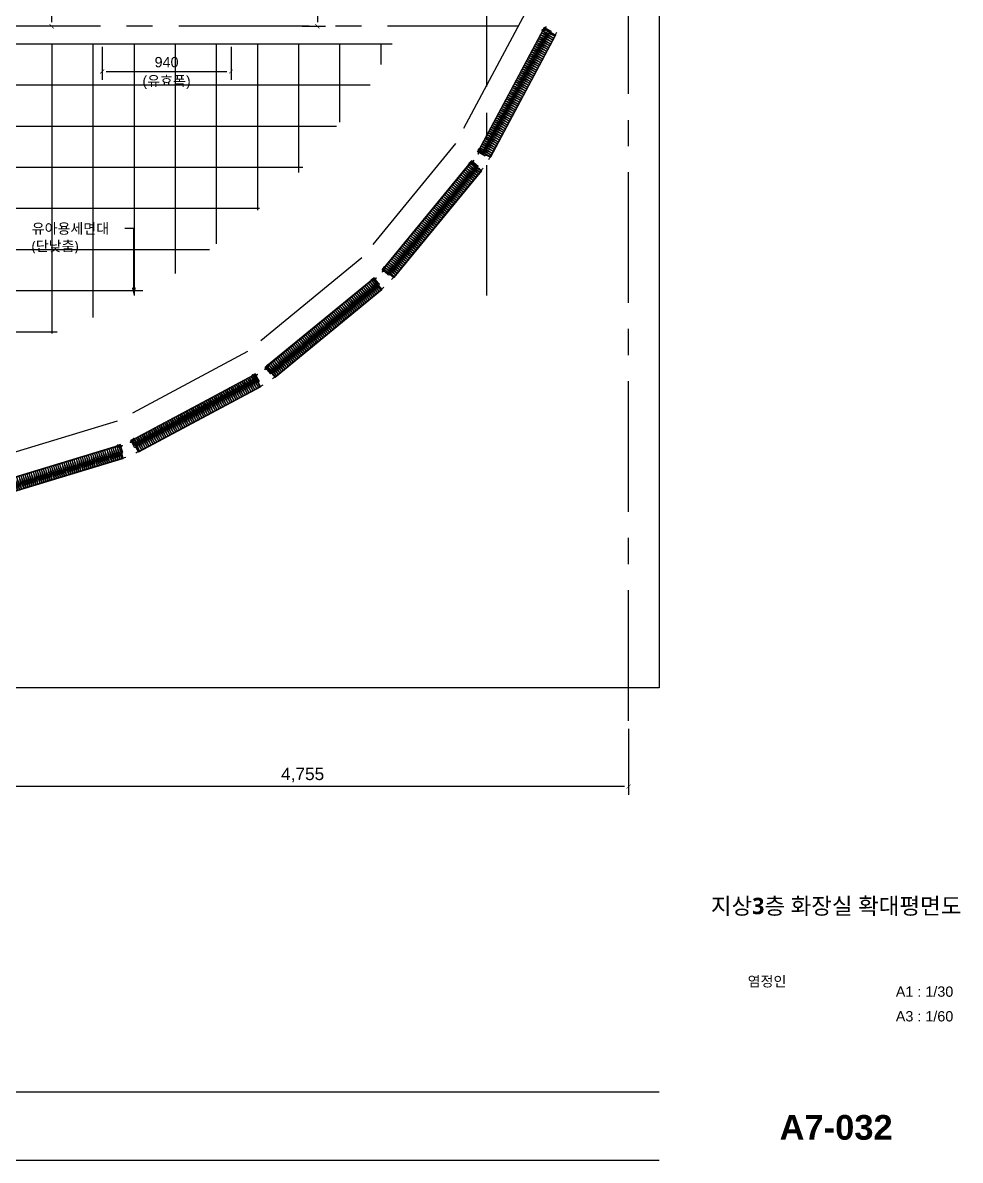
# Model space of a CAD drawing. Header units: millimetres. Extents: x 1155 to 49564, y 630 to 17190.
# Drawn here: x 17362 to 24200, y 630 to 8926 of the extents above; entities that cross this region are included whole.
import ezdxf
from ezdxf.enums import TextEntityAlignment as Align
from ezdxf.xclip import XClip

# ---------------------------------------------------------------- set-up
doc = ezdxf.new("R2010")
doc.units = ezdxf.units.MM
doc.header["$LTSCALE"] = 30
doc.header["$XCLIPFRAME"] = 0
doc.header["$PDMODE"] = 1
doc.linetypes.add('A_XR_CEN$0$CENTER', pattern=[50.8, 31.75, -6.35, 6.35, -6.35])
doc.linetypes.add('CENTER', pattern=[50.8, 31.75, -6.35, 6.35, -6.35])
doc.layers.get('Defpoints').update_dxf_attribs({"color": 140})
doc.layers.add('A-기준선', color=144, linetype='Continuous', plot=False)
for name, color, linetype in [('A_XR_CEN$0$CTR', 1, 'A_XR_CEN$0$CENTER'), ('CTR', 1, 'CENTER'), ('DIM', 7, 'Continuous'), ('DIM-1', 7, 'Continuous'), ('ELE-4', 4, 'Continuous'), ('INS', 8, 'Continuous'), ('RXANNOT', 4, 'Continuous'), ('RXLEADER', 1, 'Continuous'), ('SEC-8', 8, 'Continuous'), ('SEC-SCREW', 9, 'Continuous'), ('SEC-코킹', 250, 'Continuous'), ('SYM-POINT', 6, 'Continuous'), ('TAG-TITLE', 6, 'Continuous'), ('타일', 9, 'Continuous')]:
    doc.layers.add(name, color=color, linetype=linetype)
doc.styles.add('00-GRID$0$ARIAL', font='arial.ttf')
doc.styles.add('ARIAL', font='arial.ttf')
doc.styles.add('ARIAL B', font='arialbd.ttf')
doc.styles.add('맑은고딕', font='malgun.ttf')
doc.styles.add('한글', font='malgun.ttf')
doc.styles.add('한글 B', font='malgunbd.ttf')
doc.dimstyles.new('CJA-30', dxfattribs={"dimscale": 30, "dimtxt": 3, "dimasz": 1, "dimexe": 2, "dimexo": 2, "dimgap": 1, "dimtad": 1, "dimdec": 0, "dimdsep": 46, "dimlunit": 6, "dimtxsty": '00-GRID$0$ARIAL', "dimblk": '00-GRID$0$_ArchTick', "dimcen": 1, "dimclrd": 7, "dimclre": 7, "dimclrt": 3, "dimadec": 0, "dimazin": 0, "dimtfac": 1, "dimtdec": 0, "dimtix": 1, "dimtmove": 2, "dimatfit": 3, "dimldrblk": '00-GRID$0$_ArchTick', "dimfxl": 1, "dimtolj": 1, "dimarcsym": 0})
doc.dimstyles.new('CJA-30(IN)', dxfattribs={"dimscale": 30, "dimtxt": 2.5, "dimasz": 1, "dimexe": 2, "dimexo": 2, "dimgap": 1, "dimtad": 1, "dimdec": 0, "dimdsep": 46, "dimlunit": 6, "dimtxsty": '00-GRID$0$ARIAL', "dimblk": '00-GRID$0$_ArchTick', "dimcen": 1, "dimclrd": 7, "dimclre": 7, "dimclrt": 6, "dimadec": 0, "dimazin": 0, "dimtfac": 1, "dimtdec": 0, "dimtix": 1, "dimtmove": 2, "dimatfit": 3, "dimldrblk": '00-GRID$0$_ArchTick', "dimfxl": 1, "dimtolj": 1, "dimarcsym": 0})

# ---------------------------------------------------------------- blocks, each defined once
blk = doc.blocks.new('A_XR_CEN$0$xr-cen')
at = {"layer": 'A_XR_CEN$0$CTR', "transparency": 33554687}
blk.add_line((71329.9, 838650), (43278.5, 838650), dxfattribs=at)
blk.add_lwpolyline([(71800, 842350), (71800, 840854.9), (71693.9, 839777.1), (71380.9, 838745.4), (70872.7, 837794.6), (70188.7, 836961.3), (69355.4, 836277.3), (68404.6, 835769.1), (67372.9, 835456.2), (66295.1, 835350), (62900, 835350), (62900, 835450)], dxfattribs=at)
blk = doc.blocks.new('A_XR_CEN', base_point=(126150, -534600))
at = {"layer": 'A_XR_CEN$0$CTR', "transparency": 33554687}
blk.add_blockref('A_XR_CEN$0$xr-cen', (126150, -534600), dxfattribs=at)
blk = doc.blocks.new('00-GRID$0$_ArchTick')
at = {"color": 0, "linetype": 'ByBlock', "const_width": 0.15}
blk.add_lwpolyline([(-0.5, -0.5), (0.5, 0.5)], dxfattribs=at)
blk = doc.blocks.new('*D34')
at = {"layer": 'Defpoints', "color": 0}
for p in [(17941.3, 8810.5), (18881.3, 8810.5), (18881.3, 8570.5, 0)]:
    blk.add_point(p, dxfattribs=at)
at = {"layer": 'DIM-1', "color": 7, "lineweight": -2}
for p, q in [((17941.3, 8750.5), (17941.3, 8510.5)), ((18881.3, 8750.5), (18881.3, 8510.5)), ((17971.3, 8570.5), (18851.3, 8570.5))]:
    blk.add_line(p, q, dxfattribs=at)
at = {"layer": 'DIM-1', "color": 7, "lineweight": -2, "xscale": 30, "yscale": 30, "zscale": 30, "rotation": 180}
blk.add_blockref('00-GRID$0$_ArchTick', (17941.3, 8570.5), dxfattribs=at)
at = {"layer": 'DIM-1', "color": 7, "lineweight": -2, "xscale": 30, "yscale": 30, "zscale": 30}
blk.add_blockref('00-GRID$0$_ArchTick', (18881.3, 8570.5), dxfattribs=at)
at = {"layer": 'DIM-1', "color": 6, "char_height": 75, "attachment_point": 5, "style": '00-GRID$0$ARIAL'}
for s, insert in [('\\A1;940', (18411.3, 8638.8)), ('\\A1;({\\fGulim|b0|i0|c129|p50;유효폭})', (18411.3, 8490.9))]:
    blk.add_mtext(s, dxfattribs=dict(at, insert=insert))
blk = doc.blocks.new('A$C272815F0')
at = {"layer": 'RXLEADER'}
blk.add_lwpolyline([(757.3, 60), (757.3, 490), (691.1, 490)], dxfattribs=at)
blk.add_lwpolyline([(757.3, 0, 0, 30, 0), (757.3, 60, 0, 0, 0)], format="xyseb", dxfattribs=at)
at = {"layer": 'RXANNOT', "style": '맑은고딕'}
for s, p in [('유아용세면대', (12.5, 490)), ('(단낮춤)', (12.5, 362.5))]:
    blk.add_text(s, height=75, dxfattribs=at).set_placement(p, align=Align.MIDDLE_LEFT)
blk = doc.blocks.new('*D96')
at = {"layer": 'Defpoints', "color": 0}
for p in [(17026.3, 3835.5), (21781.3, 3835.5), (17026.3, 3355.5, 0)]:
    blk.add_point(p, dxfattribs=at)
at = {"layer": 'DIM', "color": 7, "lineweight": -2}
for p, q in [((17026.3, 3775.5), (17026.3, 3295.5)), ((21781.3, 3775.5), (21781.3, 3295.5)), ((21751.3, 3355.5), (17056.3, 3355.5))]:
    blk.add_line(p, q, dxfattribs=at)
at = {"layer": 'DIM', "color": 7, "lineweight": -2, "xscale": 30, "yscale": 30, "zscale": 30, "rotation": 180}
blk.add_blockref('00-GRID$0$_ArchTick', (17026.3, 3355.5), dxfattribs=at)
at = {"layer": 'DIM', "color": 7, "lineweight": -2, "xscale": 30, "yscale": 30, "zscale": 30}
blk.add_blockref('00-GRID$0$_ArchTick', (21781.3, 3355.5), dxfattribs=at)
at = {"layer": 'DIM', "color": 3, "insert": (19403.8, 3439.4), "char_height": 90, "attachment_point": 5, "style": '00-GRID$0$ARIAL'}
blk.add_mtext('\\A1;4,755', dxfattribs=at)
blk = doc.blocks.new('*D98')
at = {"layer": 'Defpoints', "color": 0}
for p in [(19341.5, 9050.5), (19341.5, 8900.5), (19511.5, 8900.5)]:
    blk.add_point(p, dxfattribs=at)
at = {"layer": 'DIM-1', "color": 7, "lineweight": -2}
for p, q in [((19401.5, 9050.5), (19571.5, 9050.5)), ((19511.5, 9020.5), (19511.5, 8930.5)), ((19401.5, 8900.5), (19571.5, 8900.5))]:
    blk.add_line(p, q, dxfattribs=at)
at = {"layer": 'DIM-1', "color": 7, "lineweight": -2, "xscale": 30, "yscale": 30, "zscale": 30}
for p, rotation in [((19511.5, 9050.5), 90), ((19511.5, 8900.5), 270)]:
    blk.add_blockref('00-GRID$0$_ArchTick', p, dxfattribs=dict(at, rotation=rotation))
at = {"layer": 'DIM-1', "color": 6, "insert": (19443.2, 9139.1), "char_height": 75, "attachment_point": 5, "rotation": 90, "style": '00-GRID$0$ARIAL'}
blk.add_mtext('\\A1;150', dxfattribs=at)
blk = doc.blocks.new('A$C6DCA6E04-1')
at = {"layer": '타일'}
for p, q in [((300, -2531.1), (300, 0)), ((600, -2392.9), (600, 0)), ((900, -2940), (900, 0)), ((1200, -2940), (1200, 0)), ((1500, -2348.8), (1500, 0)), ((1800, -2940), (1800, 0)), ((2100, -2940), (2100, 0)), ((2400, -2331.5), (2400, 0)), ((2700, -2940), (2700, 0)), ((3000, -2940), (3000, 0)), ((3300, -2333.3), (3300, 0)), ((3600, -2940), (3600, 0)), ((3900, -2940), (3900, 0)), ((4500, -2202.1), (4500, 0)), ((4800, -2111.1), (4800, 0)), ((5100, -1993.8), (5100, 0)), ((5400, -1833.4), (5400, 0)), ((5700, -1673.1), (5700, 0)), ((6000, -1457.4), (6000, 0)), ((6300, -1211.2), (6300, 0)), ((6600, -935.5), (6600, 0)), ((6900, -569.9), (6900, 0)), ((7200, -149.6), (7200, 0)), ((0, -2940), (0, 0)), ((7280, 0), (0, 0)), ((2730, -300, 0), (0, -300, 0)), ((4170, -300), (2700, -300, 0)), ((7119.6, -300, 0), (4330, -300)), ((4200, -1600), (4200, -460)), ((3630, -600, 0), (0, -600, 0)), ((6875.3, -600, 0), (3630, -600, 0)), ((3630, -900, 0), (0, -900, 0)), ((6629.1, -900, 0), (3630, -900, 0)), ((3630, -1200, 0), (0, -1200, 0)), ((6313.6, -1200, 0), (3630, -1200, 0)), ((3600, -2249.4), (3600, -1390)), ((2730, -1500, 0), (0, -1500, 0)), ((5948.1, -1500, 0), (2700, -1500, 0)), ((2708.9, -1500, 0), (2700, -1500, 0)), ((2730, -1800, 0), (0, -1800, 0)), ((4170, -1800), (2700, -1800, 0)), ((5462.5, -1800, 0), (4330, -1800)), ((2730, -2100, 0), (0, -2100, 0)), ((4170, -2100), (2700, -2100, 0)), ((4836.6, -2100, 0), (4330, -2100)), ((354.2, -2400, 0), (0, -2400, 0)), ((1304.2, -2400, 0), (605.8, -2400, 0)), ((2224.2, -2400, 0), (1555.8, -2400, 0)), ((3174.2, -2400, 0), (2475.8, -2400, 0)), ((4170, -2400, 0), (3425.8, -2400, 0)), ((290.1, -2700, 0), (0, -2700, 0)), ((1240.1, -2700, 0), (669.9, -2700, 0)), ((2160.1, -2700, 0), (1619.9, -2700, 0)), ((3110.1, -2700, 0), (2539.9, -2700, 0)), ((4170, -2700, 0), (3489.9, -2700, 0))]:
    blk.add_line(p, q, dxfattribs=at)
blk = doc.blocks.new('*D107')
at = {"layer": 'Defpoints', "color": 0}
for p in [(17573.3, 10675.5, 0), (17743.3, 10675.5), (17743.3, 8900.5)]:
    blk.add_point(p, dxfattribs=at)
at = {"layer": 'DIM-1', "color": 7, "lineweight": -2}
for p, q in [((17683.3, 10675.5), (17513.3, 10675.5)), ((17573.3, 8930.5), (17573.3, 10645.5)), ((17683.3, 8900.5), (17513.3, 8900.5))]:
    blk.add_line(p, q, dxfattribs=at)
at = {"layer": 'DIM-1', "color": 7, "lineweight": -2, "xscale": 30, "yscale": 30, "zscale": 30}
for p, rotation in [((17573.3, 10675.5), 90), ((17573.3, 8900.5), 270)]:
    blk.add_blockref('00-GRID$0$_ArchTick', p, dxfattribs=dict(at, rotation=rotation))
at = {"layer": 'DIM-1', "color": 6, "insert": (17498.3, 9788), "char_height": 75, "attachment_point": 5, "rotation": 90, "style": '00-GRID$0$ARIAL'}
blk.add_mtext('\\A1;1,775', dxfattribs=at)
blk = doc.blocks.new('SCREW')
at = {"layer": 'SEC-SCREW'}
for p, q in [((-3.5, 1), (-3.5, 0)), ((-3.5, 0), (3.5, 0)), ((-1.5, -0.5), (-1.5, 0)), ((1.5, 0), (1.5, -1.1)), ((3.5, 0), (3.5, 1)), ((0.1, -0.4), (-2, -0.7)), ((-2, -0.7), (-1.5, -0.5)), ((-2, -0.8), (-1.5, -1)), ((2, -1.3), (-2, -2)), ((-2, -1.9), (-1.5, -1.7)), ((-2, -2), (-1.5, -2.2)), ((2, -2.6), (-2, -3.2)), ((-2, -3.2), (-1.5, -3)), ((-2, -3.3), (-1.5, -3.5)), ((2, -3.8), (-2, -4.4)), ((-2, -4.4), (-1.5, -4.2)), ((-2, -4.5), (-1.5, -4.7)), ((2, -5), (-2, -5.7)), ((-2, -5.6), (-1.5, -5.4)), ((-2, -5.7), (-1.5, -5.9)), ((2, -6.3), (-2, -6.9)), ((-2, -6.9), (-1.5, -6.7)), ((-2, -7), (-1.5, -7.2)), ((2, -7.5), (-2, -8.1)), ((-2, -8.1), (-1.5, -7.9)), ((-2, -8.2), (-1.5, -8.4)), ((2, -8.7), (-2, -9.4)), ((-2, -9.3), (-1.5, -9.1)), ((-2, -9.4), (-1.5, -9.6)), ((2, -10), (-2, -10.6)), ((-2, -10.6), (-1.5, -10.4)), ((-2, -10.7), (-1.5, -10.9)), ((0.1, -0.5), (-1.9, -0.8)), ((2, -1.4), (-1.9, -2.1)), ((2, -2.7), (-1.9, -3.3)), ((2, -3.9), (-1.9, -4.5)), ((2, -5.1), (-1.9, -5.8)), ((2, -6.4), (-1.9, -7)), ((2, -7.6), (-1.9, -8.2)), ((2, -8.8), (-1.9, -9.5)), ((2, -10.1), (-1.9, -10.7)), ((0.1, -0.4), (-1.5, -0.5)), ((0.1, -0.5), (-1.5, -1)), ((-1.5, -1), (-1.5, -1.7)), ((1.5, -1.1), (-1.5, -1.7)), ((1.5, -1.6), (-1.5, -2.2)), ((-1.5, -2.2), (-1.5, -3)), ((1.5, -2.4), (-1.5, -3)), ((1.5, -2.9), (-1.5, -3.5)), ((-1.5, -3.5), (-1.5, -4.2)), ((1.5, -3.6), (-1.5, -4.2)), ((1.5, -4.1), (-1.5, -4.7)), ((-1.5, -4.7), (-1.5, -5.4)), ((1.5, -4.8), (-1.5, -5.4)), ((1.5, -5.3), (-1.5, -5.9)), ((-1.5, -5.9), (-1.5, -6.7)), ((1.5, -6.1), (-1.5, -6.7)), ((1.5, -6.6), (-1.5, -7.2)), ((-1.5, -7.2), (-1.5, -7.9)), ((1.5, -7.3), (-1.5, -7.9)), ((1.5, -7.8), (-1.5, -8.4)), ((-1.5, -8.4), (-1.5, -9.1)), ((1.5, -8.5), (-1.5, -9.1)), ((1.5, -9), (-1.5, -9.6)), ((-1.5, -9.6), (-1.5, -10.4)), ((1.5, -9.8), (-1.5, -10.4)), ((1.5, -10.3), (-1.5, -10.9)), ((-1.5, -10.8), (-1.5, -12.5)), ((1.5, -11), (-1.5, -11.6)), ((2, -11.2), (-1.5, -11.8)), ((-1.5, -11.8), (0, -11.8)), ((-1.5, -12.5), (-0.4, -14.8)), ((2, -11.3), (-1.3, -11.8)), ((1.5, -11.5), (0, -11.8)), ((1.5, -12.5), (0.4, -14.8)), ((2, -1.3), (1.5, -1.1)), ((2, -1.4), (1.5, -1.6)), ((1.5, -1.6), (1.5, -2.4)), ((2, -2.6), (1.5, -2.4)), ((2, -2.7), (1.5, -2.9)), ((1.5, -2.9), (1.5, -3.6)), ((2, -3.8), (1.5, -3.6)), ((2, -3.9), (1.5, -4.1)), ((1.5, -4.1), (1.5, -4.8)), ((2, -5), (1.5, -4.8)), ((2, -5.1), (1.5, -5.3)), ((1.5, -5.3), (1.5, -6.1)), ((2, -6.3), (1.5, -6.1)), ((2, -6.4), (1.5, -6.6)), ((1.5, -6.6), (1.5, -7.3)), ((2, -7.5), (1.5, -7.3)), ((2, -7.6), (1.5, -7.8)), ((1.5, -7.8), (1.5, -8.5)), ((2, -8.7), (1.5, -8.5)), ((2, -8.8), (1.5, -9)), ((1.5, -9), (1.5, -9.8)), ((2, -10), (1.5, -9.8)), ((2, -10.1), (1.5, -10.3)), ((1.5, -10.3), (1.5, -11)), ((2, -11.2), (1.5, -11)), ((2, -11.3), (1.5, -11.5)), ((1.5, -11.5), (1.5, -12.5))]:
    blk.add_line(p, q, dxfattribs=at)
blk.add_lwpolyline([(-2.6, 2.2), (-2.3, 2), (-2.1, 2), (-1.8, 1.9), (-1.5, 2), (-1.3, 2), (-1, 2.1), (-0.8, 2.1), (-0.7, 2.1), (-0.6, 2.1), (-0.5, 2), (-0.5, 1.8), (-0.5, 1.6), (-0.5, 1.4), (-0.5, 1.2), (-0.5, 1), (-0.5, 0.8), (-0.4, 0.7), (-0.3, 0.6), (-0.1, 0.6), (0, 0.5), (0.1, 0.6), (0.3, 0.6), (0.4, 0.7), (0.5, 0.8), (0.5, 1), (0.5, 1.2), (0.5, 1.4), (0.5, 1.6), (0.5, 1.8), (0.5, 2), (0.6, 2.1), (0.7, 2.1), (0.8, 2.1), (1, 2.1), (1.3, 2), (1.5, 2), (1.8, 1.9), (2.1, 2), (2.3, 2), (2.6, 2.2)], dxfattribs=at)
for centre, radius, start, end in [((-2.2, 1), 1.3, 105.83273, 180), ((0, -6.8), 9.36, 74.16727, 105.83273), ((2.2, 1), 1.3, 0, 74.16727), ((-1.9, -0.8), 0.0925, 139.86612, 209.92465), ((-1.9, -2), 0.0925, 139.86612, 209.92465), ((-1.9, -3.2), 0.0925, 139.86612, 209.92465), ((-1.9, -4.5), 0.0925, 139.86612, 209.92465), ((-1.9, -5.7), 0.0925, 139.86612, 209.92465), ((-1.9, -6.9), 0.0925, 139.86612, 209.92465), ((-1.9, -8.2), 0.0925, 139.86612, 209.92465), ((-1.9, -9.4), 0.0925, 139.86612, 209.92465), ((-1.9, -10.6), 0.0925, 139.86612, 209.92465), ((0, -14.5), 0.46, 215.16271, 324.83729), ((0, -0.5), 0.0602, 310.72712, 69.31493), ((1.9, -1.4), 0.0925, 319.86612, 29.92465), ((1.9, -2.6), 0.0925, 319.86612, 29.92465), ((1.9, -3.8), 0.0925, 319.86612, 29.92465), ((1.9, -5.1), 0.0925, 319.86612, 29.92465), ((1.9, -6.3), 0.0925, 319.86612, 29.92465), ((1.9, -7.5), 0.0925, 319.86612, 29.92465), ((1.9, -8.8), 0.0925, 319.86612, 29.92465), ((1.9, -10), 0.0925, 319.86612, 29.92465), ((1.9, -11.2), 0.0925, 319.86612, 29.92465)]:
    blk.add_arc(centre, radius, start, end, dxfattribs=at)
blk = doc.blocks.new('A$C073C78AB-2')
at = {"layer": 'INS'}
h = blk.add_hatch(dxfattribs=at)
h.set_pattern_fill('LINE', color=256, scale=0.5, angle=28.125)
h.set_pattern_definition([(28.125, (254341.3257, 306758.3707), (-0.74834232, 1.400050007), [])])
h.paths.add_polyline_path([(-994.3, 232.1), (-993.4, 235), (-992.2, 234.6), (-1003.1, 198.9), (-999.4, 197.8), (-998.1, 202.1), (-999.6, 202.6), (-1000.4, 199.7), (-1001.2, 199.9), (-990.4, 235.6), (-994.4, 236.9), (-995.7, 232.5)])
h = blk.add_hatch(dxfattribs=at)
h.set_pattern_fill('LINE', color=256, scale=0.5, angle=28.125)
h.set_pattern_definition([(28.125, (254321.0597, 306764.5183), (-0.74834232, 1.400050007), [])])
h.paths.add_polyline_path([(-28.9, -60.7), (-28, -57.9), (-29.2, -57.5), (-40, -93.2), (-43.6, -92.1), (-42.3, -87.8), (-40.9, -88.2), (-41.7, -91.1), (-41, -91.3), (-30.2, -55.6), (-26.1, -56.9), (-27.4, -61.2)])
for p, q in [((-990.7, 278.4), (-990, 236.7)), ((-1000.7, 216.1), (-998.9, 221.9)), ((-999.5, 214.7), (-1000.7, 216.1)), ((-998.9, 221.9), (-997.2, 222.4)), ((-998.9, 216.7), (-995.6, 215.6)), ((-997.8, 220.5), (-994.4, 219.5)), ((-33.6, -76.2), (-36.9, -75.2)), ((-32.4, -72.4), (-35.7, -71.3)), ((-34.1, -78.1), (-32.4, -77.6)), ((-32.4, -77.6), (-30.7, -71.8)), ((-30.7, -71.8), (-31.8, -70.4)), ((-18.3, -16.6), (-17.7, -58.3))]:
    blk.add_line(p, q, dxfattribs=at)
for points in [[(-1002.2, 240.4), (-990.7, 278.4), (-978.5, 274.7), (-990, 236.7)], [(-994.3, 232.1), (-993.4, 235), (-992.2, 234.6), (-1003.1, 198.9), (-999.4, 197.8), (-998.1, 202.1), (-999.6, 202.6), (-1000.4, 199.7), (-1001.2, 199.9), (-990.4, 235.6), (-994.4, 236.9), (-995.7, 232.5)], [(-28.9, -60.7), (-28, -57.9), (-29.2, -57.5), (-40, -93.2), (-43.6, -92.1), (-42.3, -87.8), (-40.9, -88.2), (-41.7, -91.1), (-41, -91.3), (-30.2, -55.6), (-26.1, -56.9), (-27.4, -61.2)], [(-29.8, -54.6), (-18.3, -16.6), (-6.2, -20.3), (-17.7, -58.3)]]:
    blk.add_lwpolyline(points, close=True, dxfattribs=at)
for points in [[(-13, 1), (-41, -91.3), (-41.7, -91.1), (-13.7, 1.2), (-972.4, 292.1), (-1000.4, 199.7), (-1001.2, 199.9), (-973.2, 292.3, -0.414214), (-972.2, 292.8), (-13.5, 2, -0.414214)], [(-40.3, -94.4), (-1003.4, 197.8, -0.414214), (-1004.2, 199.3), (-993.4, 235), (-992.2, 234.6), (-1003.1, 198.9), (-40, -93.2), (-29.2, -57.5), (-28, -57.9), (-38.8, -93.6, -0.414214)]]:
    blk.add_lwpolyline(points, format="xyb", close=True, dxfattribs=at)
at = {"layer": 'INS', "ltscale": 0.5}
for points in [[(-951.9, 285.8, 0.414214), (-961.7, 280.6), (-978.1, 199.5, -1), (-993.1, 204.1), (-961.7, 280.6, 0.414214), (-966.9, 290.4)], [(-937, 281.3, 0.414214), (-946.7, 276.1), (-963.2, 195, -1), (-978.1, 199.5), (-946.7, 276.1, 0.414214), (-951.9, 285.8)], [(-969.2, 291.1, 0.113239), (-972.6, 291.3, 0.113239)], [(-922.1, 276.8, 0.414214), (-931.8, 271.6), (-948.3, 190.5, -1), (-963.2, 195), (-931.8, 271.6, 0.414214), (-937, 281.3)], [(-907.2, 272.3, 0.414214), (-916.9, 267.1), (-933.3, 185.9, -1), (-948.3, 190.5), (-916.9, 267.1, 0.414214), (-922.1, 276.8)], [(-892.2, 267.7, 0.414214), (-902, 262.5), (-918.4, 181.4, -1), (-933.3, 185.9), (-902, 262.5, 0.414214), (-907.2, 272.3)], [(-877.3, 263.2, 0.414214), (-887, 258), (-903.5, 176.9, -1), (-918.4, 181.4), (-887, 258, 0.414214), (-892.2, 267.7)], [(-862.4, 258.7, 0.414214), (-872.1, 253.5), (-888.6, 172.4, -1), (-903.5, 176.9), (-872.1, 253.5, 0.414214), (-877.3, 263.2)], [(-847.4, 254.1, 0.414214), (-857.2, 248.9), (-873.6, 167.8, -1), (-888.6, 172.4), (-857.2, 248.9, 0.414214), (-862.4, 258.7)], [(-832.5, 249.6, 0.414214), (-842.2, 244.4), (-858.7, 163.3, -1), (-873.6, 167.8), (-842.2, 244.4, 0.414214), (-847.4, 254.1)], [(-817.6, 245.1, 0.414214), (-827.3, 239.9), (-843.8, 158.8, -1), (-858.7, 163.3), (-827.3, 239.9, 0.414214), (-832.5, 249.6)], [(-802.7, 240.6, 0.414214), (-812.4, 235.4), (-828.8, 154.2, -1), (-843.8, 158.8), (-812.4, 235.4, 0.414214), (-817.6, 245.1)], [(-787.7, 236, 0.414214), (-797.5, 230.8), (-813.9, 149.7, -1), (-828.8, 154.2), (-797.5, 230.8, 0.414214), (-802.7, 240.6)], [(-772.8, 231.5, 0.414214), (-782.5, 226.3), (-799, 145.2, -1), (-813.9, 149.7), (-782.5, 226.3, 0.414214), (-787.7, 236)], [(-757.9, 227, 0.414214), (-767.6, 221.8), (-784.1, 140.7, -1), (-799, 145.2), (-767.6, 221.8, 0.414214), (-772.8, 231.5)], [(-742.9, 222.4, 0.414214), (-752.7, 217.2), (-769.1, 136.1, -1), (-784.1, 140.7), (-752.7, 217.2, 0.414214), (-757.9, 227)], [(-728, 217.9, 0.414214), (-737.7, 212.7), (-754.2, 131.6, -1), (-769.1, 136.1), (-737.7, 212.7, 0.414214), (-742.9, 222.4)], [(-713.1, 213.4, 0.414214), (-722.8, 208.2), (-739.3, 127.1, -1), (-754.2, 131.6), (-722.8, 208.2, 0.414214), (-728, 217.9)], [(-698.2, 208.9, 0.414214), (-707.9, 203.7), (-724.3, 122.5, -1), (-739.3, 127.1), (-707.9, 203.7, 0.414214), (-713.1, 213.4)], [(-683.2, 204.3, 0.414214), (-693, 199.1), (-709.4, 118, -1), (-724.3, 122.5), (-693, 199.1, 0.414214), (-698.2, 208.9)], [(-668.3, 199.8, 0.414214), (-678, 194.6), (-694.5, 113.5, -1), (-709.4, 118), (-678, 194.6, 0.414214), (-683.2, 204.3)], [(-653.4, 195.3, 0.414214), (-663.1, 190.1), (-679.6, 109, -1), (-694.5, 113.5), (-663.1, 190.1, 0.414214), (-668.3, 199.8)], [(-638.4, 190.7, 0.414214), (-648.2, 185.5), (-664.6, 104.4, -1), (-679.6, 109), (-648.2, 185.5, 0.414214), (-653.4, 195.3)], [(-623.5, 186.2, 0.414214), (-633.2, 181), (-649.7, 99.9, -1), (-664.6, 104.4), (-633.2, 181, 0.414214), (-638.4, 190.7)], [(-608.6, 181.7, 0.414214), (-618.3, 176.5), (-634.8, 95.4, -1), (-649.7, 99.9), (-618.3, 176.5, 0.414214), (-623.5, 186.2)], [(-593.7, 177.2, 0.414214), (-603.4, 172), (-619.8, 90.8, -1), (-634.8, 95.4), (-603.4, 172, 0.414214), (-608.6, 181.7)], [(-578.7, 172.6, 0.414214), (-588.5, 167.4), (-604.9, 86.3, -1), (-619.8, 90.8), (-588.5, 167.4, 0.414214), (-593.7, 177.2)], [(-563.8, 168.1, 0.414214), (-573.5, 162.9), (-590, 81.8, -1), (-604.9, 86.3), (-573.5, 162.9, 0.414214), (-578.7, 172.6)], [(-548.9, 163.6, 0.414214), (-558.6, 158.4), (-575.1, 77.3, -1), (-590, 81.8), (-558.6, 158.4, 0.414214), (-563.8, 168.1)], [(-533.9, 159, 0.414214), (-543.7, 153.8), (-560.1, 72.7, -1), (-575.1, 77.3), (-543.7, 153.8, 0.414214), (-548.9, 163.6)], [(-519, 154.5, 0.414214), (-528.7, 149.3), (-545.2, 68.2, -1), (-560.1, 72.7), (-528.7, 149.3, 0.414214), (-533.9, 159)], [(-504.1, 150, 0.414214), (-513.8, 144.8), (-530.3, 63.7, -1), (-545.2, 68.2), (-513.8, 144.8, 0.414214), (-519, 154.5)], [(-489.2, 145.5, 0.414214), (-498.9, 140.3), (-515.3, 59.1, -1), (-530.3, 63.7), (-498.9, 140.3, 0.414214), (-504.1, 150)], [(-474.2, 140.9, 0.414214), (-484, 135.7), (-500.4, 54.6, -1), (-515.3, 59.1), (-484, 135.7, 0.414214), (-489.2, 145.5)], [(-459.3, 136.4, 0.414214), (-469, 131.2), (-485.5, 50.1, -1), (-500.4, 54.6), (-469, 131.2, 0.414214), (-474.2, 140.9)], [(-444.4, 131.9, 0.414214), (-454.1, 126.7), (-470.6, 45.6, -1), (-485.5, 50.1), (-454.1, 126.7, 0.414214), (-459.3, 136.4)], [(-429.5, 127.3, 0.414214), (-439.2, 122.1), (-455.6, 41, -1), (-470.6, 45.6), (-439.2, 122.1, 0.414214), (-444.4, 131.9)], [(-414.5, 122.8, 0.414214), (-424.3, 117.6), (-440.7, 36.5, -1), (-455.6, 41), (-424.3, 117.6, 0.414214), (-429.5, 127.3)], [(-399.6, 118.3, 0.414214), (-409.3, 113.1), (-425.8, 32, -1), (-440.7, 36.5), (-409.3, 113.1, 0.414214), (-414.5, 122.8)], [(-384.7, 113.8, 0.414214), (-394.4, 108.6), (-410.9, 27.4, -1), (-425.8, 32), (-394.4, 108.6, 0.414214), (-399.6, 118.3)], [(-369.7, 109.2, 0.414214), (-379.5, 104), (-395.9, 22.9, -1), (-410.9, 27.4), (-379.5, 104, 0.414214), (-384.7, 113.8)], [(-354.8, 104.7, 0.414214), (-364.5, 99.5), (-381, 18.4, -1), (-395.9, 22.9), (-364.5, 99.5, 0.414214), (-369.7, 109.2)], [(-339.9, 100.2, 0.414214), (-349.6, 95), (-366.1, 13.9, -1), (-381, 18.4), (-349.6, 95, 0.414214), (-354.8, 104.7)], [(-325, 95.6, 0.414214), (-334.7, 90.4), (-351.1, 9.3, -1), (-366.1, 13.9), (-334.7, 90.4, 0.414214), (-339.9, 100.2)], [(-310, 91.1, 0.414214), (-319.8, 85.9), (-336.2, 4.8, -1), (-351.1, 9.3), (-319.8, 85.9, 0.414214), (-325, 95.6)], [(-295.1, 86.6, 0.414214), (-304.8, 81.4), (-321.3, 0.3, -1), (-336.2, 4.8), (-304.8, 81.4, 0.414214), (-310, 91.1)], [(-280.2, 82.1, 0.414214), (-289.9, 76.9), (-306.4, -4.3, -1), (-321.3, 0.3), (-289.9, 76.9, 0.414214), (-295.1, 86.6)], [(-265.2, 77.5, 0.414214), (-275, 72.3), (-291.4, -8.8, -1), (-306.4, -4.3), (-275, 72.3, 0.414214), (-280.2, 82.1)], [(-250.3, 73, 0.414214), (-260, 67.8), (-276.5, -13.3, -1), (-291.4, -8.8), (-260, 67.8, 0.414214), (-265.2, 77.5)], [(-235.4, 68.5, 0.414214), (-245.1, 63.3), (-261.6, -17.8, -1), (-276.5, -13.3), (-245.1, 63.3, 0.414214), (-250.3, 73)], [(-220.5, 63.9, 0.414214), (-230.2, 58.7), (-246.6, -22.4, -1), (-261.6, -17.8), (-230.2, 58.7, 0.414214), (-235.4, 68.5)], [(-205.5, 59.4, 0.414214), (-215.3, 54.2), (-231.7, -26.9, -1), (-246.6, -22.4), (-215.3, 54.2, 0.414214), (-220.5, 63.9)], [(-190.6, 54.9, 0.414214), (-200.3, 49.7), (-216.8, -31.4, -1), (-231.7, -26.9), (-200.3, 49.7, 0.414214), (-205.5, 59.4)], [(-175.7, 50.4, 0.414214), (-185.4, 45.2), (-201.9, -36, -1), (-216.8, -31.4), (-185.4, 45.2, 0.414214), (-190.6, 54.9)], [(-160.7, 45.8, 0.414214), (-170.5, 40.6), (-186.9, -40.5, -1), (-201.9, -36), (-170.5, 40.6, 0.414214), (-175.7, 50.4)], [(-145.8, 41.3, 0.414214), (-155.5, 36.1), (-172, -45, -1), (-186.9, -40.5), (-155.5, 36.1, 0.414214), (-160.7, 45.8)], [(-130.9, 36.8, 0.414214), (-140.6, 31.6), (-157.1, -49.5, -1), (-172, -45), (-140.6, 31.6, 0.414214), (-145.8, 41.3)], [(-116, 32.2, 0.414214), (-125.7, 27), (-142.1, -54.1, -1), (-157.1, -49.5), (-125.7, 27, 0.414214), (-130.9, 36.8)], [(-101, 27.7, 0.414214), (-110.8, 22.5), (-127.2, -58.6, -1), (-142.1, -54.1), (-110.8, 22.5, 0.414214), (-116, 32.2)], [(-86.1, 23.2, 0.414214), (-95.8, 18), (-112.3, -63.1, -1), (-127.2, -58.6), (-95.8, 18, 0.414214), (-101, 27.7)], [(-71.2, 18.7, 0.414214), (-80.9, 13.5), (-97.4, -67.7, -1), (-112.3, -63.1), (-80.9, 13.5, 0.414214), (-86.1, 23.2)], [(-56.2, 14.1, 0.414214), (-66, 8.9), (-82.4, -72.2, -1), (-97.4, -67.7), (-66, 8.9, 0.414214), (-71.2, 18.7)], [(-41.3, 9.6, 0.414214), (-51, 4.4), (-67.5, -76.7, -1), (-82.4, -72.2), (-51, 4.4, 0.414214), (-56.2, 14.1)], [(-26.4, 5.1, 0.414214), (-36.1, -0.1), (-52.6, -81.2, -1), (-67.5, -76.7), (-36.1, -0.1, 0.414214), (-41.3, 9.6)], [(-11.5, 0.6, 0.414214), (-21.2, -4.6), (-37.6, -85.8, -1), (-52.6, -81.2), (-21.2, -4.6, 0.414214), (-26.4, 5.1)], [(-14, 0.5, 0.113239), (-17, 2.2)]]:
    blk.add_lwpolyline(points, format="xyb", dxfattribs=at)
at = {"layer": 'INS'}
for centre, radius, start, end in [((-995.9, 216.3), 1.58, 271.6451, 54.6049), ((-995.1, 219.1), 1.58, 271.6451, 54.6049), ((-996.4, 218), 2.91, 312.1369, 14.1131), ((-35, -73.7), 2.91, 132.1369, 194.1131), ((-36.3, -74.8), 1.58, 91.6451, 234.6049), ((-35.4, -72), 1.58, 91.6451, 234.6049)]:
    blk.add_arc(centre, radius, start, end, dxfattribs=at)
at = {"layer": 'SEC-8', "ltscale": 0.5}
for points in [[(-990.3, 279.5), (-984.5, 298.7), (-955.8, 289.9), (-956.4, 288), (-983.2, 296.2), (-988.4, 278.9)], [(-5.8, -19.1), (0, 0), (-28.7, 8.7), (-29.3, 6.8), (-2.5, -1.3), (-7.7, -18.6)]]:
    blk.add_lwpolyline(points, close=True, dxfattribs=at)
at = {"layer": 'SEC-8'}
blk.add_arc((-44.1, -157.2, 0), 64.7, 66.89927, 85.10917, dxfattribs=at)
at = {"layer": 'SEC-코킹'}
blk.add_arc((-1035.7, 143.2, 0), 65.1, 60.85725, 79.4742, dxfattribs=at)
at = {"layer": 'SEC-SCREW'}
for p, rotation in [((-985.8, 287.5), 253.1249999999975), ((-963.5, 292.3), 343.1249999999975), ((-5.1, -9.9), 73.1249999999975)]:
    blk.add_blockref('SCREW', p, dxfattribs=dict(at, rotation=rotation))
at = {"layer": 'SEC-SCREW', "extrusion": (0, 0, -1), "zscale": -1, "rotation": 16.8750000000025}
blk.add_blockref('SCREW', (21.1, 6.4), dxfattribs=at)

msp = doc.modelspace()

# ---------------------------------------------------------------- linework, layer by layer
at = {"layer": 'A-기준선'}
msp.add_lwpolyline([(22005, 4075.5), (11800, 4075.5), (11800, 14738.3), (22005, 14738.3)], close=True, dxfattribs=at)
at = {"layer": 'CTR'}
for p, q in [((20746.3, 6936.3), (20746.3, 14978.3)), ((21781.3, 3835.5, 0), (21781.3, 14978.3, 0))]:
    msp.add_line(p, q, dxfattribs=at)
at = {"layer": 'ELE-4'}
for p, q in [((1395, 1130), (22005, 1130)), ((1395, 630), (22005, 630))]:
    msp.add_line(p, q, dxfattribs=at)

# ---------------------------------------------------------------- block references
at = {"layer": 'CTR'}
ref = msp.add_blockref('A_XR_CEN', (-50353.7, -829749.5, 0), dxfattribs=at)
XClip(ref).set_block_clipping_path([(188303.7221243095, 299225.0151169453), (198508.7221022368, 309887.8168210825)])
at = {"layer": 'CTR', "xscale": -1}
for p, rotation in [((20679.5, 7984.9, 0), 45.00000013394317), ((19129.7, 6413.5, 0), 22.50000001633166)]:
    msp.add_blockref('A$C073C78AB-2', p, dxfattribs=dict(at, rotation=rotation))
at = {"layer": 'CTR'}
for p, rotation in [((20636.1, 7919.9, 0), 67.4999998530347), ((19058.3, 6365.8, 0), 44.99999983670301)]:
    msp.add_blockref('A$C073C78AB-2', p, dxfattribs=dict(at, rotation=rotation))
at = {"layer": 'CTR', "xscale": -1}
msp.add_blockref('A$C073C78AB-2', (17090.1, 5550.5, 0), dxfattribs=at)
at = {"layer": 'SYM-POINT'}
for name, p in [('A$C6DCA6E04-1', (12776.3, 8770.5, 0)), ('A$C272815F0', (17415.4, 6935.2, 0))]:
    msp.add_blockref(name, p, dxfattribs=at)

# ---------------------------------------------------------------- texts
at = {"layer": 'TAG-TITLE', "color": 4}
for s, height, style, p in [('지상3층 화장실 확대평면도', 120, '한글 B', (23295, 2484.8)), ('A1 : 1/30', 75, 'ARIAL', (23940, 1860)), ('A3 : 1/60', 75, 'ARIAL', (23940, 1680)), ('A7-032', 180, 'ARIAL B', (23295, 870))]:
    msp.add_text(s, height=height, dxfattribs=dict(at, style=style)).set_placement(p, align=Align.MIDDLE_CENTER)
at = {"layer": 'TAG-TITLE', "color": 3, "style": '한글'}
msp.add_text('염정인', height=75, dxfattribs=at).set_placement((22650, 1935), align=Align.MIDDLE_LEFT)

# ---------------------------------------------------------------- dimensions: what is measured, and where the dimension line sits
at = {"layer": 'DIM'}
dim = msp.add_linear_dim(base=(17026.3, 3355.5, 0), p1=(21781.3, 3835.5, 0), p2=(17026.3, 3835.5), angle=0, dimstyle='CJA-30', dxfattribs=at)
dim.commit()
dim.dimension.update_dxf_attribs({"geometry": '*D96', "text_midpoint": (19403.8, 3439.4, 0)})
at = {"layer": 'DIM-1'}
dim = msp.add_linear_dim(base=(17573.3, 10675.5, 0), p1=(17743.3, 8900.5, 0), p2=(17743.3, 10675.5, 0), angle=270, dimstyle='CJA-30(IN)', dxfattribs=at)
dim.commit()
dim.dimension.update_dxf_attribs({"geometry": '*D107', "text_midpoint": (17498.3, 9788, 0)})
dim = msp.add_linear_dim(base=(19511.5, 8900.5), p1=(19341.5, 9050.5), p2=(19341.5, 8900.5, 0), angle=90, dimstyle='CJA-30(IN)', dxfattribs=at)
dim.commit()
dim.dimension.update_dxf_attribs({"geometry": '*D98', "text_midpoint": (19443.2, 9139.1), "dimtype": 160})
dim = msp.add_linear_dim(base=(18881.3, 8570.5, 0), p1=(17941.3, 8810.5, 0), p2=(18881.3, 8810.5, 0), angle=180, text='<>\\X({\\fGulim|b0|i0|c129|p50;유효폭})', dimstyle='CJA-30(IN)', dxfattribs=at)
dim.commit()
dim.dimension.update_dxf_attribs({"geometry": '*D34', "text_midpoint": (18411.3, 8638.8, 0)})

doc.saveas('drawing.dxf')
